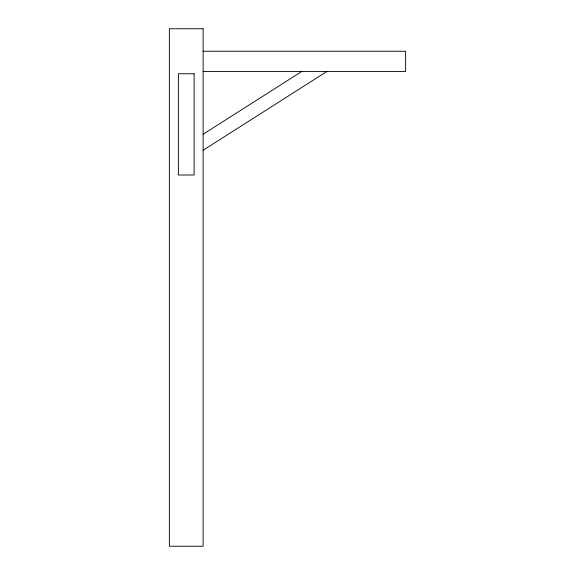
<?xml version="1.0" encoding="UTF-8"?>
<svg xmlns="http://www.w3.org/2000/svg" width="575" height="575" viewBox="0 0 575 575"><rect width="100%" height="100%" fill="white"/><g stroke="black" fill="none" stroke-linecap="round" stroke-linejoin="round"><path stroke-width="0.86" d="M203.126 134.248L301.731 71.501M203.126 150.248L326.873 71.501M203.126 51.247L405.627 51.247L405.627 71.501L203.126 71.501M203.126 28.75L169.373 28.75L169.373 546.25L203.126 546.25L203.126 28.75M194.127 73.751L178.372 73.751L178.372 175.001L194.127 175.001L194.127 73.751"/></g></svg>
